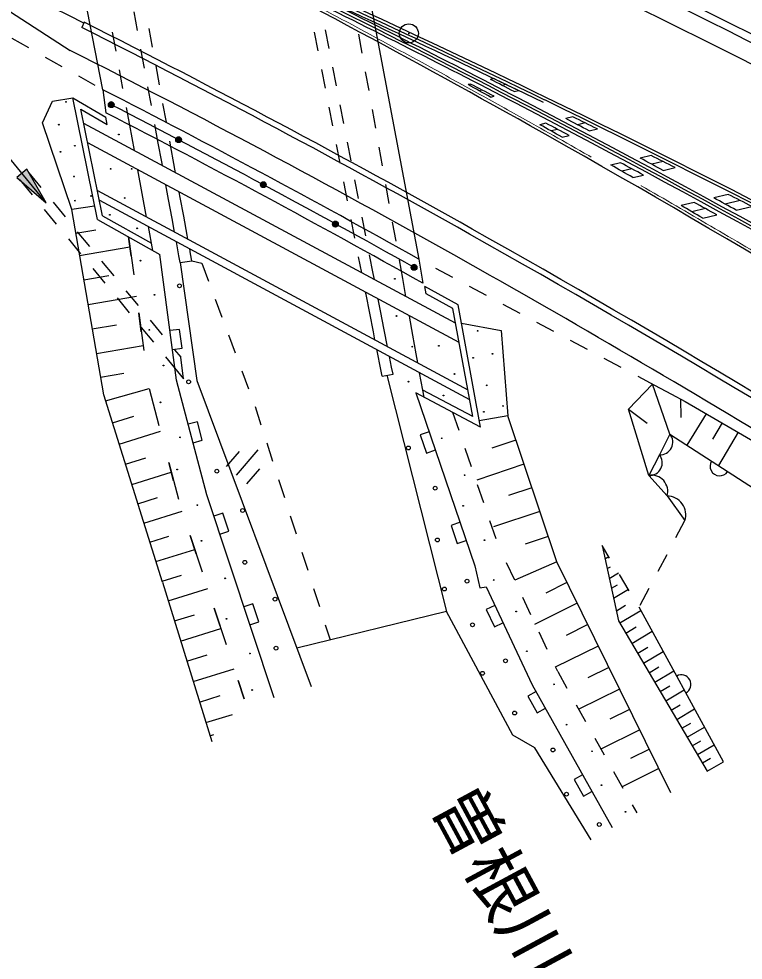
# Model space of a CAD drawing. Units: millimetres, scale not verified. Extents: x 40000 to 680000, y 20000 to 380000.
# Drawn here: x 318891 to 337858, y 252254 to 276892 of the extents above; entities that cross this region are included whole.
import ezdxf
from ezdxf.enums import TextEntityAlignment as Align

# ---------------------------------------------------------------- set-up
doc = ezdxf.new("R2010")
doc.units = ezdxf.units.MM
doc.header["$LTSCALE"] = 1000
doc.header["$PDMODE"] = 32
doc.header["$PDSIZE"] = 500
doc.linetypes.add('CHAIN', pattern=[18.5, 12, -1.5, 3.5, -1.5])
doc.layers.add('作業ﾚｲﾔ1', color=7, linetype='Continuous', lineweight=25)
doc.styles.add('ＭＳ ゴシック', font='')
doc.styles.get('ＭＳ ゴシック').set_extended_font_data('MS Gothic')

msp = doc.modelspace()

# ---------------------------------------------------------------- hatches: boundary and pattern name
at = {"layer": '作業ﾚｲﾔ1'}
msp.add_hatch(color=256, dxfattribs=at).paths.add_polyline_path([(319606, 272076), (319099, 272954), (318841, 272742)])

# ---------------------------------------------------------------- linework, layer by layer
for p, q in [((321094, 275036), (318917, 286116)), ((327219, 282016), (329362, 270605)), ((318498, 277188), (320233, 276066)), ((322000, 276588), (321909, 277079)), ((320604, 276802), (320537, 276668)), ((321438, 276048), (321348, 276540)), ((322394, 276152), (322303, 276643)), ((326731, 276056), (326635, 276547)), ((327018, 276116), (326922, 276606)), ((327884, 275997), (327795, 276489)), ((318709, 276384), (319144, 276138)), ((322181, 275604), (322090, 276096)), ((319579, 275892), (320015, 275646)), ((321619, 275065), (321529, 275556)), ((322575, 275168), (322484, 275660)), ((326923, 275075), (326827, 275566)), ((327211, 275134), (327115, 275625)), ((328061, 275013), (327972, 275505)), ((320450, 275400), (320885, 275154)), ((331328, 275327), (331243, 275308)), ((321094, 275036), (321171, 274434)), ((322362, 274621), (322271, 275112)), ((330718, 275185), (330656, 275170)), ((331026, 275026), (330949, 275008)), ((331652, 275172), (331551, 275148)), ((331858, 274989), (331975, 275016)), ((319511, 274166), (319771, 274734)), ((319771, 274734), (320303, 274821)), ((320303, 274821), (321167, 274320)), ((320950, 271641), (320303, 274821)), ((321346, 274710), (321266, 274703)), ((321329, 274716), (321281, 274712)), ((331242, 274845), (331334, 274867)), ((320516, 274524), (321207, 274124)), ((321083, 271738), (320516, 274524)), ((321384, 274660), (321236, 274648)), ((321386, 274653), (321236, 274641)), ((321382, 274668), (321237, 274656)), ((321386, 274645), (321237, 274633)), ((321386, 274638), (321238, 274626)), ((321379, 274675), (321239, 274664)), ((321385, 274630), (321240, 274619)), ((321375, 274682), (321242, 274671)), ((321383, 274623), (321243, 274611)), ((321370, 274689), (321245, 274679)), ((321380, 274615), (321247, 274604)), ((321364, 274696), (321250, 274687)), ((321377, 274607), (321252, 274597)), ((321356, 274703), (321257, 274695)), ((321372, 274599), (321258, 274590)), ((321365, 274591), (321266, 274583)), ((321355, 274583), (321277, 274576)), ((321339, 274574), (321294, 274570)), ((321794, 274112), (321710, 274573)), ((322755, 274185), (322665, 274676)), ((327116, 274094), (327020, 274584)), ((327403, 274153), (327307, 274644)), ((328237, 274029), (328149, 274521)), ((321207, 274124), (321167, 274320)), ((333402, 274323), (333216, 274280)), ((320278, 271900), (319511, 274166)), ((330329, 268926), (320591, 274156)), ((321917, 273444), (321794, 274112)), ((322542, 273637), (322452, 274129)), ((332695, 274158), (332538, 274121)), ((332999, 273998), (332827, 273958)), ((333721, 274167), (333519, 274119)), ((333823, 273959), (334040, 274010)), ((323149, 273736), (322999, 273724)), ((323147, 273744), (323000, 273732)), ((323149, 273729), (323000, 273717)), ((323145, 273751), (323001, 273739)), ((323142, 273758), (323002, 273747)), ((323139, 273766), (323005, 273755)), ((323134, 273773), (323009, 273763)), ((323128, 273780), (323014, 273771)), ((323120, 273787), (323020, 273779)), ((323109, 273793), (323030, 273787)), ((323093, 273800), (323045, 273796)), ((333117, 273794), (333303, 273838)), ((319606, 272076), (318334, 273620)), ((330421, 268422), (320695, 273647)), ((322633, 273145), (322542, 273637)), ((322936, 273201), (322846, 273693)), ((323149, 273721), (323001, 273709)), ((323148, 273714), (323004, 273702)), ((323147, 273706), (323007, 273695)), ((323144, 273698), (323011, 273688)), ((323140, 273691), (323015, 273681)), ((323135, 273683), (323022, 273673)), ((323128, 273675), (323030, 273667)), ((323119, 273666), (323041, 273660)), ((323103, 273657), (323058, 273654)), ((327308, 273112), (327212, 273603)), ((327596, 273172), (327500, 273662)), ((328414, 273045), (328326, 273537)), ((335448, 273312), (335163, 273246)), ((322650, 273050), (322633, 273145)), ((322998, 272863), (322936, 273201)), ((334647, 273125), (334396, 273066)), ((335763, 273155), (335463, 273085)), ((335762, 272924), (336077, 272997)), ((319151, 272865), (319469, 272479)), ((322237, 271705), (322010, 272940)), ((334947, 272964), (334682, 272902)), ((334968, 272738), (335247, 272803)), ((318919, 272674), (319237, 272288)), ((322814, 272162), (322743, 272546)), ((325367, 272566), (325219, 272554)), ((325368, 272559), (325219, 272547)), ((325365, 272573), (325220, 272562)), ((325369, 272551), (325220, 272539)), ((325369, 272544), (325221, 272532)), ((325362, 272581), (325222, 272569)), ((325368, 272536), (325223, 272524)), ((325358, 272588), (325224, 272577)), ((325366, 272528), (325226, 272517)), ((325353, 272595), (325228, 272585)), ((325363, 272521), (325230, 272510)), ((325347, 272602), (325233, 272593)), ((325360, 272513), (325235, 272503)), ((325339, 272609), (325240, 272601)), ((325355, 272505), (325241, 272496)), ((325329, 272616), (325249, 272609)), ((325348, 272497), (325249, 272489)), ((325312, 272622), (325264, 272618)), ((327501, 272131), (327404, 272622)), ((327788, 272190), (327692, 272681)), ((328591, 272060), (328503, 272552)), ((320949, 272398), (330649, 267182)), ((323117, 272218), (323091, 272359)), ((325338, 272488), (325260, 272482)), ((325322, 272480), (325277, 272476)), ((337468, 272295), (337086, 272206)), ((319787, 272093), (320105, 271707)), ((321000, 272143), (330695, 266930)), ((322904, 271670), (322814, 272162)), ((323208, 271726), (323117, 272218)), ((336574, 272087), (336233, 272007)), ((337779, 272137), (337383, 272045)), ((319555, 271902), (319873, 271516)), ((320877, 271985), (320278, 271900)), ((321113, 267048), (320278, 271900)), ((336871, 271925), (336516, 271842)), ((336798, 271677), (337168, 271763)), ((337679, 271883), (338089, 271979)), ((320950, 271641), (322585, 270722)), ((321083, 271738), (322363, 271019)), ((322970, 271311), (322904, 271670)), ((323298, 271234), (323208, 271726)), ((327254, 271535), (327106, 271523)), ((327255, 271527), (327106, 271515)), ((327256, 271520), (327106, 271508)), ((327252, 271542), (327107, 271531)), ((327249, 271549), (327108, 271538)), ((327255, 271512), (327108, 271500)), ((327245, 271557), (327111, 271546)), ((327240, 271564), (327115, 271554)), ((327234, 271571), (327120, 271562)), ((327226, 271578), (327126, 271570)), ((327215, 271584), (327136, 271578)), ((327199, 271591), (327151, 271587)), ((327693, 271150), (327597, 271640)), ((327981, 271209), (327884, 271700)), ((328768, 271076), (328680, 271568)), ((320385, 271279), (320908, 271369)), ((320422, 271321), (320740, 270935)), ((322398, 270827), (322283, 271453)), ((327254, 271505), (327110, 271493)), ((327253, 271497), (327113, 271486)), ((327250, 271489), (327117, 271479)), ((327246, 271482), (327122, 271472)), ((327241, 271474), (327128, 271465)), ((327234, 271466), (327136, 271458)), ((327225, 271457), (327147, 271451)), ((327209, 271448), (327164, 271445)), ((320191, 271130), (320509, 270744)), ((321833, 270686), (321767, 271182)), ((321767, 271182), (321899, 270190)), ((323085, 270686), (323016, 271059)), ((323318, 271124), (323298, 271234)), ((320484, 270701), (321801, 270928)), ((323388, 270742), (323365, 270872)), ((321058, 270549), (321376, 270163)), ((323023, 267439), (322585, 270725)), ((323116, 270516), (323085, 270686)), ((323116, 270516), (323423, 270554)), ((323423, 270554), (323388, 270742)), ((323423, 270554), (323686, 270493)), ((327870, 270246), (327789, 270659)), ((328173, 270228), (328077, 270718)), ((328945, 270092), (328856, 270584)), ((329362, 270605), (329473, 269970)), ((320827, 270358), (321145, 269972)), ((323116, 270516), (323549, 267422)), ((323686, 270493), (323860, 270024)), ((329315, 270396), (329165, 270384)), ((329311, 270411), (329166, 270399)), ((329313, 270404), (329166, 270392)), ((329315, 270389), (329166, 270377)), ((329315, 270381), (329167, 270369)), ((329308, 270418), (329168, 270407)), ((329314, 270374), (329170, 270362)), ((329305, 270426), (329171, 270415)), ((329312, 270366), (329173, 270355)), ((329300, 270433), (329175, 270423)), ((329310, 270358), (329176, 270348)), ((329294, 270440), (329179, 270431)), ((329306, 270350), (329181, 270340)), ((329286, 270447), (329186, 270439)), ((329301, 270342), (329188, 270333)), ((329275, 270453), (329196, 270447)), ((329294, 270334), (329196, 270326)), ((329285, 270326), (329207, 270320)), ((329259, 270459), (329211, 270456)), ((329269, 270317), (329223, 270314)), ((329803, 270369), (330245, 270134)), ((320595, 270059), (321252, 270172)), ((328205, 270067), (328173, 270228)), ((329029, 269624), (328945, 270092)), ((330393, 269410), (329524, 269887)), ((329558, 269696), (329524, 269887)), ((330686, 269898), (331127, 269663)), ((320705, 269417), (321973, 269635)), ((321462, 269586), (321780, 269200)), ((321694, 269777), (322012, 269391)), ((324034, 269555), (324208, 269086)), ((327982, 269678), (327970, 269739)), ((328078, 269187), (327982, 269678)), ((328366, 269246), (328304, 269559)), ((330258, 269313), (329558, 269696)), ((330777, 266485), (330258, 269313)), ((330980, 266208), (330393, 269410)), ((331568, 269427), (332009, 269192)), ((322097, 268703), (322031, 269199)), ((322031, 269199), (322163, 268208)), ((328174, 268697), (328078, 269187)), ((328462, 268756), (328366, 269246)), ((329122, 269108), (329119, 269121)), ((329210, 268616), (329122, 269108)), ((320816, 268775), (321450, 268885)), ((322098, 268814), (322416, 268428)), ((322330, 269005), (322648, 268619)), ((330481, 268926), (331525, 268731)), ((332450, 268956), (332891, 268721)), ((323098, 268765), (322850, 268732)), ((323164, 268269), (323098, 268765)), ((324382, 268618), (324556, 268149)), ((328215, 268491), (328174, 268697)), ((328549, 268311), (328462, 268756)), ((329299, 268123), (329210, 268616)), ((331525, 268731), (331695, 266501)), ((320926, 268134), (322145, 268343)), ((333332, 268485), (333773, 268250)), ((322916, 268236), (323164, 268269)), ((322966, 268233), (323130, 268033)), ((328271, 268206), (328264, 268237)), ((328367, 267715), (328271, 268206)), ((328654, 267775), (328599, 268058)), ((329341, 267885), (329299, 268123)), ((322734, 268043), (323205, 267470)), ((323205, 267470), (323130, 268033)), ((334214, 268014), (334655, 267779)), ((321033, 267515), (321645, 267620)), ((324730, 267680), (324904, 267211)), ((328401, 267541), (328367, 267715)), ((328401, 267541), (328690, 267592)), ((328690, 267592), (328654, 267775)), ((329387, 267631), (329387, 267634)), ((329469, 267174), (329387, 267631)), ((323814, 264434), (323023, 267439)), ((323549, 267422), (326546, 259420)), ((328530, 267564), (330086, 261378)), ((334855, 266673), (335487, 267334)), ((335096, 267543), (335537, 267308)), ((335938, 266024), (335487, 267334)), ((321163, 266891), (322305, 267218)), ((322305, 267218), (322560, 266251)), ((330980, 266208), (329290, 267099)), ((329290, 267099), (330835, 262579)), ((329504, 266987), (329469, 267174)), ((330777, 266485), (329469, 267174)), ((335537, 267308), (335978, 267072)), ((335978, 267072), (336340, 266879)), ((322651, 262146), (321113, 267048)), ((336219, 266944), (336223, 266456)), ((336340, 266879), (341433, 263909)), ((325078, 266743), (325231, 266267)), ((330418, 266117), (330257, 266590)), ((334855, 266673), (335346, 266307)), ((335389, 264943), (334855, 266673)), ((321342, 266314), (321907, 266492)), ((323569, 266347), (323327, 266283)), ((323696, 265863), (323569, 266347)), ((331695, 266501), (330946, 266371)), ((332975, 262676), (331695, 266501)), ((336890, 266558), (336387, 265734)), ((321517, 265762), (322599, 266102)), ((337308, 266315), (337059, 265888)), ((323455, 265799), (323696, 265863)), ((329638, 266081), (329401, 266000)), ((329401, 266000), (329563, 265527)), ((331907, 265868), (331281, 265659)), ((335938, 266024), (335663, 265484)), ((335938, 266024), (341059, 262714)), ((337725, 266071), (337216, 265198)), ((324589, 264945), (325157, 265611)), ((325384, 265791), (325537, 265315)), ((329563, 265527), (329800, 265608)), ((330742, 265170), (330580, 265643)), ((321682, 265234), (322221, 265403)), ((324663, 265571), (324323, 265171)), ((335663, 265484), (335389, 264943)), ((322942, 264801), (322815, 265284)), ((322815, 265284), (323070, 264318)), ((325196, 265118), (324856, 264718)), ((332118, 265235), (330881, 264821)), ((321848, 264706), (322882, 265030)), ((335389, 264943), (335866, 264404)), ((325691, 264839), (325844, 264363)), ((331065, 264224), (330904, 264697)), ((332325, 264617), (331714, 264412)), ((322006, 264201), (322521, 264363)), ((325576, 259119), (323814, 264434)), ((335866, 264404), (336331, 263758)), ((322165, 263696), (323165, 264010)), ((324237, 263954), (324000, 263876)), ((324394, 263480), (324237, 263954)), ((325997, 263887), (326150, 263411)), ((332532, 263998), (331323, 263593)), ((330447, 263715), (330210, 263634)), ((330210, 263634), (330372, 263161)), ((331389, 263278), (331227, 263751)), ((336097, 263316), (336331, 263758)), ((324157, 263401), (324394, 263480)), ((322323, 263192), (322821, 263348)), ((323535, 262892), (323378, 263366)), ((323378, 263366), (323693, 262417)), ((330372, 263161), (330608, 263242)), ((332752, 263341), (332154, 263141)), ((322481, 262688), (323497, 263007)), ((326304, 262935), (326457, 262459)), ((334162, 263107), (334595, 261139)), ((334359, 262780), (334162, 263107)), ((331875, 262198), (331662, 262650)), ((332975, 262676), (331875, 262198)), ((335966, 256635), (332975, 262676)), ((334238, 262759), (334337, 262817)), ((335630, 262432), (335864, 262874)), ((330835, 262579), (330959, 262000)), ((334295, 262502), (334380, 262553)), ((322642, 262175), (323149, 262334)), ((322651, 262146), (323943, 257979)), ((334351, 262245), (334595, 262389)), ((334876, 261924), (334617, 262352)), ((322801, 261662), (323837, 261983)), ((326610, 261983), (326763, 261507)), ((330959, 262000), (331127, 262025)), ((331127, 262025), (332334, 259464)), ((333242, 262135), (332693, 261863)), ((334408, 261989), (334566, 262082)), ((334465, 261732), (334853, 261961)), ((335162, 261548), (335396, 261990)), ((332301, 261293), (332088, 261745)), ((324165, 260993), (324007, 261468)), ((324007, 261468), (324322, 260519)), ((325023, 261581), (324786, 261503)), ((325180, 261107), (325023, 261581)), ((331356, 261539), (331130, 261433)), ((331130, 261433), (331343, 260981)), ((333510, 261595), (332393, 261041)), ((334537, 261402), (334778, 261544)), ((334628, 261083), (335182, 261409)), ((337342, 257447), (335134, 261496)), ((322965, 261134), (323488, 261296)), ((330086, 261378), (326171, 260423)), ((331828, 258147), (330086, 261378)), ((323128, 260606), (324185, 260933)), ((324943, 261028), (325180, 261107)), ((326916, 261031), (327044, 260636)), ((331343, 260981), (331569, 261087)), ((333787, 261036), (333219, 260755)), ((334595, 261139), (336919, 257197)), ((334786, 260815), (335058, 260976)), ((332727, 260388), (332514, 260841)), ((334944, 260547), (335479, 260863)), ((334064, 260477), (332938, 259920)), ((335097, 260288), (335360, 260444)), ((323292, 260078), (323825, 260243)), ((335249, 260029), (335767, 260335)), ((333001, 259807), (332940, 259936)), ((335397, 259779), (335652, 259929)), ((323456, 259550), (324532, 259883)), ((333001, 259807), (333245, 259371)), ((334342, 259914), (333794, 259643)), ((335545, 259528), (336046, 259823)), ((324794, 259095), (324636, 259570)), ((324636, 259570), (324794, 259095)), ((332334, 259464), (334424, 255727)), ((332434, 259284), (332216, 259162)), ((334621, 259351), (333552, 258822)), ((335688, 259285), (335934, 259431)), ((335831, 259043), (336316, 259329)), ((323623, 259011), (324166, 259180)), ((332216, 259162), (332460, 258726)), ((332460, 258726), (332678, 258848)), ((333489, 258935), (333733, 258498)), ((334886, 258817), (334365, 258559)), ((335974, 258800), (336212, 258941)), ((336117, 258557), (336586, 258834)), ((323789, 258473), (324483, 258688)), ((336255, 258323), (336485, 258459)), ((335150, 258282), (334135, 257780)), ((336393, 258088), (336846, 258356)), ((323897, 258126), (324000, 258158)), ((332401, 257808), (331828, 258147)), ((333977, 258062), (334221, 257625)), ((336527, 257862), (336750, 257993)), ((333875, 255403), (332401, 257808)), ((335402, 257775), (334907, 257530)), ((336660, 257635), (337098, 257893)), ((336789, 257416), (337005, 257543)), ((335653, 257267), (334689, 256789)), ((336919, 257197), (337342, 257447)), ((333655, 257103), (333436, 256980)), ((333436, 256980), (333680, 256544)), ((334465, 257189), (334710, 256753)), ((333680, 256544), (333899, 256666)), ((334954, 256316), (335070, 256108))]:
    msp.add_line(p, q, dxfattribs=at)
msp.add_lwpolyline([(319606, 272076), (319099, 272954), (318841, 272742)], close=True, dxfattribs=at)
for centre, radius in [((320127, 274720), 10), ((321311, 274643), 75), ((319940, 274121), 10), ((321512, 273864), 10), ((323074, 273727), 75), ((320359, 273571), 10), ((319980, 273410), 10), ((320337, 272767), 10), ((321297, 272966), 10), ((321846, 272967), 10), ((325294, 272549), 75), ((320788, 272254), 10), ((320362, 272133), 10), ((321664, 272203), 10), ((321272, 271761), 10), ((327181, 271518), 75), ((321989, 271409), 10), ((322075, 270562), 10), ((329240, 270387), 75), ((328739, 270087), 10), ((323100, 269903), 50), ((322443, 269667), 10), ((328782, 269114), 10), ((322308, 268750), 10), ((330906, 268727), 10), ((329195, 268311), 10), ((329891, 268332), 10), ((331294, 268122), 10), ((322679, 267821), 10), ((330788, 268020), 10), ((330299, 267597), 10), ((323337, 267392), 50), ((329095, 267396), 10), ((331143, 267299), 10), ((322600, 266855), 10), ((330013, 267034), 10), ((331068, 266604), 10), ((331570, 266758), 10), ((323110, 265938), 10), ((329964, 265914), 10), ((329091, 265661), 50), ((323038, 265095), 10), ((324075, 265052), 50), ((330564, 264951), 10), ((329795, 264610), 50), ((323566, 264161), 10), ((330525, 264146), 10), ((324751, 264025), 50), ((323676, 263228), 10), ((329852, 263253), 50), ((331085, 263249), 10), ((324808, 262668), 50), ((324296, 262249), 10), ((330628, 262173), 50), ((331326, 262205), 10), ((330034, 261968), 50), ((325601, 261703), 50), ((324329, 261188), 10), ((331915, 261381), 10), ((330772, 261033), 50), ((325626, 260422), 50), ((324943, 260279), 10), ((332191, 260339), 10), ((331633, 260090), 50), ((331032, 259763), 50), ((332906, 259473), 10), ((325002, 259325), 10), ((331874, 258722), 50), ((333235, 258418), 10), ((332877, 257756), 50), ((333901, 257722), 10), ((334147, 256835), 10), ((333232, 256598), 50), ((334779, 256137), 10), ((334090, 255804), 50)]:
    msp.add_circle(centre, radius, dxfattribs=at)
for centre, radius, start, end in [((243213, 122631), 172482, 63.34404, 72.72664), ((219113, 40999), 259886, 64.09279, 66.67011), ((211884, 43911), 260192, 62.38503, 64.95414), ((219113, 40999), 259961, 64.09279, 66.66912), ((204956, 47489), 259925, 60.66894, 63.23706), ((219113, 40999), 259811, 64.0928, 65.94574), ((200991, 3726), 305275, 57.42749, 64.04699), ((200991, 3726), 305075, 57.42969, 64.04787), ((211884, 43911), 260267, 62.38503, 63.851), ((200992, 3727), 304574, 57.43516, 64.05342), ((211884, 43911), 260117, 62.38503, 63.85208), ((204956, 47489), 256825, 60.66894, 63.23706), ((204956, 47489), 256675, 60.66894, 63.23706), ((204956, 47489), 256000, 60.66894, 63.23706), ((211884, 43911), 260367, 62.5618, 62.71421), ((219113, 40999), 259811, 64.25284, 64.41112), ((201015, 41040), 263008, 60.7909, 62.83473), ((204956, 47489), 260075, 60.94974, 61.09751), ((211884, 43911), 260017, 62.65188, 62.80477), ((200997, 3738), 301318, 57.47119, 64.08991), ((200997, 3738), 301394, 57.47034, 64.08991), ((201015, 41040), 262758, 60.7909, 62.7534), ((193055, 7943), 300791, 55.78048, 62.38296), ((193055, 7943), 300866, 55.78005, 62.38296), ((201015, 41040), 262508, 60.70221, 62.7597), ((193055, 7943), 300716, 55.7809, 62.38296), ((193055, 7943), 300966, 62.11368, 62.24431), ((200997, 3738), 301244, 63.79109, 63.92621), ((185362, 12617), 299925, 54.0711, 60.66894), ((185362, 12617), 300075, 60.50204, 60.629), ((193055, 7943), 300616, 62.19036, 62.32134), ((193055, 7943), 300966, 61.69507, 61.82461), ((200997, 3738), 301244, 63.35829, 63.49218), ((185362, 12617), 300075, 60.09503, 60.22101), ((193055, 7943), 300616, 61.77062, 61.90051), ((200997, 3738), 301244, 62.92939, 63.06209), ((185362, 12617), 300075, 59.69109, 59.81613), ((193055, 7943), 300616, 61.35434, 61.48317), ((193055, 7943), 300966, 61.27989, 61.40838), ((185362, 12617), 296825, 54.0711, 60.66894), ((185362, 12617), 296675, 54.0711, 60.66894), ((185362, 12617), 296000, 56.60129, 60.66894), ((335685, 265813), 330, 266.2452, 39.9024), ((335410, 265272), 330, 266.2452, 39.9024), ((337242, 265181), 250, 147.1221, 327.1221), ((335459, 264525), 424, 343.4229, 99.6094), ((335859, 263908), 496, 342.4135, 89.1513), ((336238, 259471), 250, 298.6022, 118.6022)]:
    msp.add_arc(centre, radius, start, end, dxfattribs=at)
at = {"layer": '作業ﾚｲﾔ1', "linetype": 'CHAIN', "lineweight": 13}
for centre, radius, start, end in [((204956, 47489), 260000, 60.66894, 63.23706), ((185362, 12617), 300000, 54.21434, 60.66894)]:
    msp.add_arc(centre, radius, start, end, dxfattribs=at)
at = {"layer": '作業ﾚｲﾔ1'}
msp.add_point((329104, 276511), dxfattribs=at)
msp.add_point((329104, 276511), dxfattribs=at)

# ---------------------------------------------------------------- texts
at = {"layer": '作業ﾚｲﾔ1', "style": 'ＭＳ ゴシック'}
msp.add_text('曽根川\u3000→', height=1320, rotation=298.328, dxfattribs=at).set_placement((331455, 252201), align=Align.BOTTOM_CENTER)

doc.saveas('drawing.dxf')
